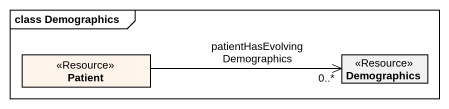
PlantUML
@startuml
mainframe class Demographics
hide circle
hide empty members
class Patient <<Resource>> #FFF4EA
class Demographics <<Resource>>
Patient -right-> "patientHasEvolvingDemographics\n0..*" Demographics
@enduml
